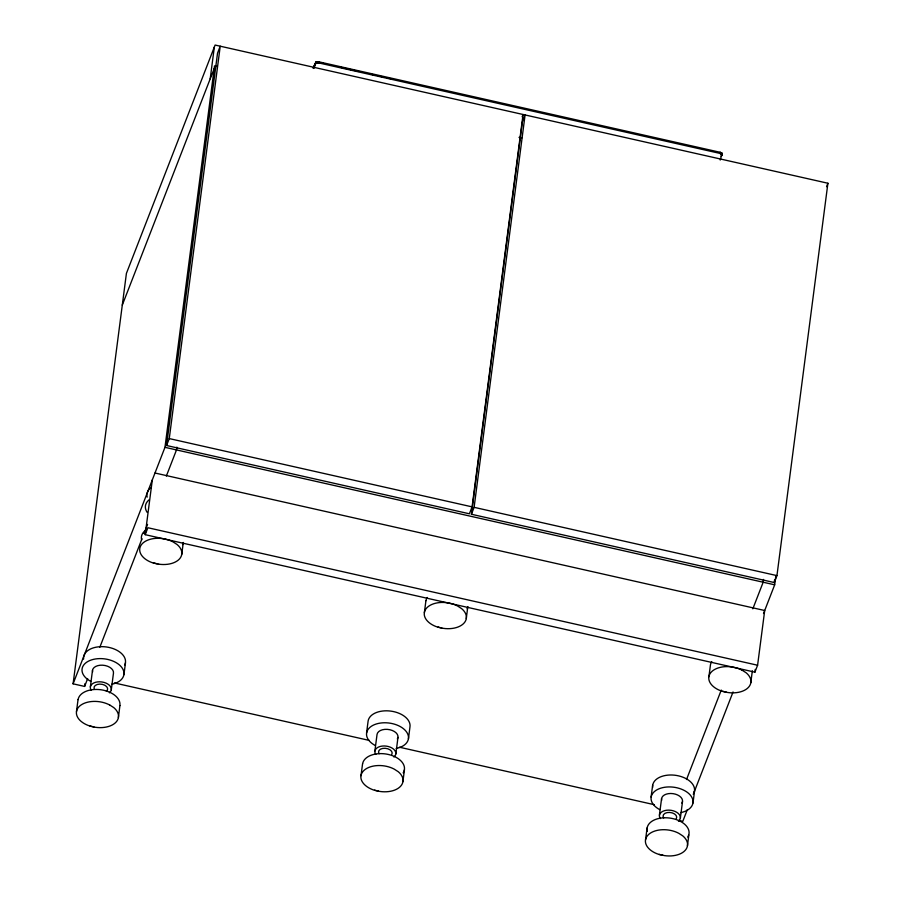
<?xml version="1.0" encoding="UTF-8"?>
<svg xmlns="http://www.w3.org/2000/svg" width="901" height="901" viewBox="0 0 901 901"><rect width="100%" height="100%" fill="white"/><g stroke="black" fill="none" stroke-linecap="round" stroke-linejoin="round"><path stroke-width="1.35" d="M313.075 68.285L315.857 62.214L318.943 61.831L720 152.269L722.106 153.53L720.203 160.063M323.459 63.397L316.611 61.831L316.972 62.912L317.693 61.696L318.808 62.935L318.943 61.831L316.611 61.831L316.014 63.295L315.857 62.214L313.728 68.408L315.677 63.599L318.166 62.833L318.312 61.73L318.808 62.935L719.854 153.373C722.197 155.704 723.3 154.127 720.597 152.449L719.854 153.373L720 152.269L720.462 153.553L721.127 152.674L720.98 153.801L721.892 153.226L721.926 155.614M720.462 153.553L720.597 152.449L720.98 153.801L721.566 152.933L721.735 154.454L722.106 153.53L721.082 156.267M87.656 678.588L84.615 686.427L73.094 683.825L126.41 273.397L215.114 45.05L827.906 183.241L776.944 575.615L774.252 582.542L471.426 514.257L522.389 121.883L525.08 114.956L474.117 507.331L471.426 514.257M76.484 711.542L78.038 699.604M84.615 686.427L84.976 683.645M90.359 686.877L92.51 670.243M111.296 689.851L113.458 673.227A10.553 6.476 7.4 0 0 102.669 665.197A10.553 6.476 7.4 0 0 92.623 671.955M118.38 717.511L119.923 705.573M123.933 674.725L125.487 662.787M154.995 473.014L764.701 610.506L757.595 665.231L754.903 672.157L145.196 534.676L152.303 479.951M210.203 78.826L214.325 47.089M73.094 683.825L164.973 447.324L214.517 65.897L217.265 66.516M166.572 445.511L217.535 53.136L220.227 46.21L169.264 438.584L166.572 445.511L469.398 513.795L472.09 506.869L523.053 114.495L522.152 116.803M176.855 447.144L176.495 449.926L166.347 476.055M181.743 554.397L183.297 542.458A21.106 12.963 7.4 0 1 182.565 544.621M316.319 62.541L316.611 61.831L314.089 65.672M316.972 62.912L317.129 61.73L317.546 62.833L318.312 61.73M317.546 62.833L317.693 61.696M361.008 775.705L362.562 763.766M366.572 732.918L368.126 720.98A21.106 12.963 7.4 0 1 391.158 711.159A21.106 12.963 7.4 0 1 409.955 726.938L408.457 738.876M374.884 751.029L377.046 734.405A10.553 6.476 7.4 0 1 389.908 729.742A10.553 6.476 7.4 0 1 397.341 738.978M395.832 754.013L397.983 737.39M424.382 612.601L425.925 600.663M402.905 781.663L404.459 769.724M466.267 618.559L467.822 606.621A21.106 12.963 7.4 0 1 467.09 608.783M721.735 154.454L721.892 153.226M721.938 154.837L722.106 153.53M645.544 839.867L647.087 827.929M651.096 797.081L652.651 785.143M659.408 815.191L661.571 798.568M680.356 818.176L682.519 801.552M708.907 676.764L710.461 664.825A21.106 12.963 7.4 0 1 711.756 661.638M687.429 845.825L688.983 833.887A21.106 12.963 7.4 0 0 667.393 817.838A21.106 12.963 7.4 0 0 647.312 831.33M692.993 803.039L694.536 791.101M763.53 579.433L763.17 582.215L752.831 608.817M750.803 682.721L752.346 670.783M754.903 672.157L755.252 669.42M774.252 582.542L774.612 579.76M763.519 613.558L774.68 584.817L775.772 576.46M315.463 63.948L315.654 62.484M315.857 62.214L315.677 63.599L315.936 62.766M122.277 305.135L214.168 68.634M99.842 647.222L142.009 538.685M144.002 533.55L147.561 524.405M145.196 534.676L147.888 527.738L757.595 665.231M826.555 186.698L827.906 183.241M686.517 779.523L721.262 690.076M687.373 809.56L682.8 821.318L678.96 820.451M693.973 792.576L733.054 691.957M316.454 63.07L317.129 61.73M318.166 62.833L318.943 61.831M157.27 563.857L153.395 562.979L158.745 564.184M441.794 628.02L437.92 627.141L443.269 628.346A21.038 12.918 7.4 0 0 463.902 623.233A21.038 12.918 7.4 0 0 461.639 608.637L457.573 606.013A21.106 12.963 7.4 0 0 426.725 607.938A21.106 12.963 7.4 0 0 437.886 627.197M726.319 692.171L722.456 691.304L727.805 692.509A21.038 12.918 7.4 0 0 748.427 687.395A21.038 12.918 7.4 0 0 746.163 672.799L742.097 670.175M93.895 726.961L90.032 726.082A21.106 12.963 7.4 0 1 78.826 706.88A21.106 12.963 7.4 0 1 109.663 704.976M378.431 791.123L374.557 790.245L379.907 791.45A21.038 12.918 7.4 0 0 400.528 786.336A21.038 12.918 7.4 0 0 398.276 771.74L394.21 769.116A21.106 12.963 7.4 0 0 363.351 771.042A21.106 12.963 7.4 0 0 374.523 790.301M662.956 855.274L659.082 854.407L664.442 855.612A21.038 12.918 7.4 0 0 685.064 850.499A21.038 12.918 7.4 0 0 682.8 835.903L678.735 833.279A21.106 12.963 7.4 0 0 647.887 835.204A21.106 12.963 7.4 0 0 659.048 854.463M519.01 137.38L521.758 137.999M169.264 438.584L472.09 506.869M474.117 507.331L776.944 575.615M164.973 447.324L774.68 584.817M114.303 682.924L369.252 740.408M399.413 747.211L654.363 804.706M90.032 726.082L95.382 727.287A21.038 12.918 7.4 0 0 116.004 722.174A21.038 12.918 7.4 0 0 113.74 707.578L109.674 704.954M338.528 66.82L359.082 71.494M370.041 73.995L375.526 75.245M378.262 75.864L383.747 77.114M386.484 77.734L391.958 78.984M375.244 745.487A21.106 12.963 7.4 0 1 372.845 725.395A21.106 12.963 7.4 0 1 404.831 729.934A21.106 12.963 7.4 0 1 396.215 748.461M375.785 754.419A10.553 6.476 7.4 0 1 386.394 746.129A10.553 6.476 7.4 0 1 393.895 756.998M379.13 753.754A6.859 4.212 7.4 0 1 385.144 748.28A6.859 4.212 7.4 0 1 391.744 754.531M362.619 763.778A21.106 12.963 7.4 0 1 388.286 754.441A21.106 12.963 7.4 0 1 403.152 772.912M425.982 600.674A21.106 12.963 7.4 0 1 427.232 597.476M90.719 681.325A21.106 12.963 7.4 0 1 88.321 661.233A21.106 12.963 7.4 0 1 120.306 665.771A21.106 12.963 7.4 0 1 111.69 684.298M94.098 688.499A6.859 4.212 7.4 0 1 102.387 684.366A6.859 4.212 7.4 0 1 106.374 691.27M91.249 690.267A10.553 6.476 7.4 0 1 101.869 681.967A10.553 6.476 7.4 0 1 109.37 692.835M83.602 659.082A21.106 12.963 7.4 0 1 106.622 646.997A21.106 12.963 7.4 0 1 124.755 664.938M78.094 699.615A21.106 12.963 7.4 0 1 101.07 689.783A21.106 12.963 7.4 0 1 119.867 705.562M659.769 809.65A21.106 12.963 7.4 0 1 657.381 789.558A21.106 12.963 7.4 0 1 689.366 794.085A21.106 12.963 7.4 0 1 680.751 812.612M660.309 818.581A10.553 6.476 7.4 0 1 670.93 810.292A10.553 6.476 7.4 0 1 678.43 821.16M663.665 817.917A6.859 4.212 7.4 0 1 669.668 812.432A6.859 4.212 7.4 0 1 676.268 818.694M661.683 800.268A10.553 6.476 7.4 0 1 673.081 793.657A10.553 6.476 7.4 0 1 681.866 803.14M652.662 787.406A21.106 12.963 7.4 0 1 676.583 775.468A21.106 12.963 7.4 0 1 693.241 794.288M688.668 834.979A21.106 12.963 7.4 0 1 687.688 837.074M722.411 691.36A21.106 12.963 7.4 0 1 711.249 672.101A21.106 12.963 7.4 0 1 742.086 670.186M153.361 563.046A21.106 12.963 7.4 0 1 142.189 543.776A21.106 12.963 7.4 0 1 173.026 541.873L177.058 544.497A21.038 12.918 7.4 0 1 179.367 559.07A21.038 12.918 7.4 0 1 158.745 564.172M141.626 539.902A21.106 12.963 7.4 0 1 145.264 530.531M147.201 512.432A21.106 12.963 7.4 0 1 149.273 499.683M147.178 497.115A21.106 12.963 7.4 0 1 146.908 494.84M147.009 493.725A21.106 12.963 7.4 0 1 150.827 487.745"/></g></svg>
